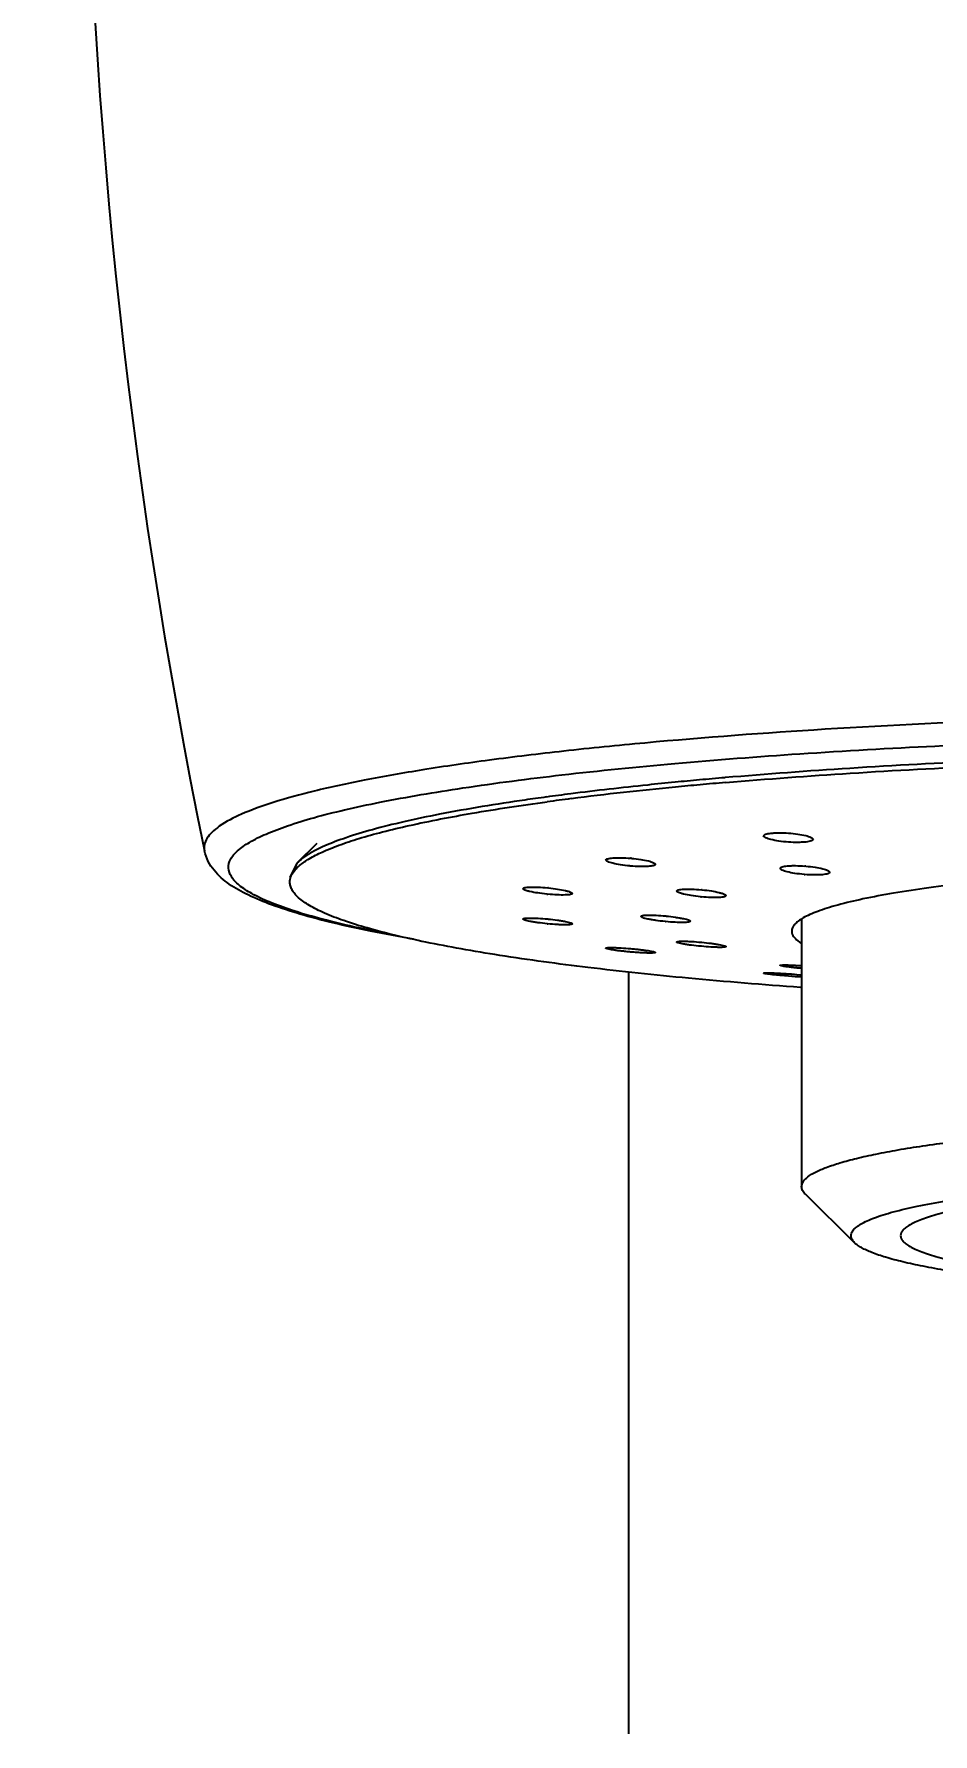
# Model space of a CAD drawing. Header units: millimetres. Extents: x 5797 to 6304, y 25737 to 26121.
# Drawn here: x 6175.1 to 6193.29, y 26020.92 to 26055.31 of the extents above; entities that cross this region are included whole.
import ezdxf

# ---------------------------------------------------------------- set-up
doc = ezdxf.new("R2010")
doc.units = ezdxf.units.MM
doc.styles.get("Standard").update_dxf_attribs({"font": ''})
doc.styles.get('Standard').set_extended_font_data('SimSun')
doc.dimstyles.new('副本 ISO-25-2bei', dxfattribs={"dimscale": 1.7, "dimtxt": 5, "dimasz": 5, "dimexe": 0.5, "dimexo": 0.625, "dimgap": 2, "dimtad": 1, "dimlfac": 0.0393, "dimdsep": 46, "dimtxsty": 'Standard', "dimcen": 2.5, "dimclrd": 1, "dimclre": 1, "dimclrt": 3, "dimadec": 0, "dimazin": 0, "dimtfac": 1, "dimtmove": 0, "dimatfit": 3, "dimfxl": 0, "dimarcsym": 0})

# ---------------------------------------------------------------- blocks, each defined once
blk = doc.blocks.new('*D5')
at = {"color": 1, "lineweight": -2, "transparency": 16777216}
for p, q in [((6201.567, 26089.704), (6140.697, 26089.704)), ((6141.547, 26081.204), (6141.547, 25771.356)), ((6201.567, 25762.856), (6140.697, 25762.856))]:
    blk.add_line(p, q, dxfattribs=at)
at = {"color": 1, "transparency": 16777216}
for points in [[(6140.13, 26081.204), (6142.963, 26081.204), (6141.547, 26089.704)], [(6140.13, 25771.356), (6142.963, 25771.356), (6141.547, 25762.856)]]:
    blk.add_solid(points, dxfattribs=at)
at = {"layer": 'Defpoints', "color": 0, "transparency": 16777216}
for p in [(6202.63, 26089.704), (6141.547, 25762.856), (6202.63, 25762.856)]:
    blk.add_point(p, dxfattribs=at)
at = {"color": 3, "transparency": 16777216, "insert": (6132.197, 25926.28), "char_height": 8.5, "attachment_point": 5, "rotation": 90}
blk.add_mtext('326.8', dxfattribs=at)

msp = doc.modelspace()

# ---------------------------------------------------------------- linework, layer by layer
at = {"color": 7, "linetype": 'Continuous'}
for p, q in [((6180.823, 26038.939), (6180.425, 26038.547)), ((6180.425, 26038.547), (6180.28, 26038.259)), ((6190.63, 26037.405), (6190.63, 26031.999)), ((6182.265, 26037.109), (6182.221, 26037.117)), ((6188.602, 26036.859), (6188.593, 26036.859)), ((6188.602, 26036.942), (6188.611, 26036.941)), ((6187.13, 26036.338), (6187.13, 26020.925)), ((6191.702, 26030.864), (6190.708, 26031.844))]:
    msp.add_line(p, q, dxfattribs=at)
for centre, radius, start, end in [((6294.471, 26062.621), 118.341, 168.85897, 191.61694), ((6197.475, 25942.974), 97.658, 94.92982, 95.23502), ((6193.135, 25983.323), 57.073, 97.223, 97.7187), ((6194.831, 25969.563), 70.839, 95.4695, 97.18466), ((6196.89, 25949.395), 91.211, 95.2367, 95.54957), ((6196.802, 25950.23), 90.272, 95.22888, 95.54515), ((6197.391, 25943.829), 96.7, 94.92241, 95.23075), ((6192.314, 25989.413), 50.929, 97.7235, 98.223), ((6193.016, 25984.128), 56.162, 97.2064, 97.7106), ((6186.902, 26035.521), 3.132, 84.7527, 85.0807), ((6187.453, 26041.674), 3.203, 264.6255, 264.951), ((6190.934, 26041.242), 2.939, 265.0146, 265.3818), ((6190.473, 26035.593), 2.898, 85.1984, 85.5614), ((6185.878, 26041.873), 3.978, 264.2349, 264.4548), ((6185.129, 26034.25), 3.809, 84.2747, 84.5043), ((6188.935, 26041.402), 3.557, 264.3543, 264.6279), ((6188.288, 26034.599), 3.419, 84.4564, 84.7385), ((6185.996, 26042.535), 5.245, 264.3841, 264.5044), ((6185.014, 26032.472), 4.964, 84.3258, 84.4549), ((6188.323, 26041.89), 4.552, 264.2461, 264.4123), ((6187.462, 26033.205), 4.288, 84.2341, 84.4123), ((6191.027, 26045.877), 9.641, 266.0415, 267.6616)]:
    msp.add_arc(centre, radius, start, end, dxfattribs=at)
for points, knots in [([(6199.414, 26041.556), (6197.987, 26041.535), (6195.217, 26041.464), (6191.23, 26041.273), (6188.125, 26041.043), (6185.863, 26040.817), (6184.365, 26040.637), (6183.019, 26040.443), (6181.836, 26040.237), (6180.825, 26040.02), (6179.994, 26039.796), (6179.349, 26039.565), (6178.933, 26039.356), (6178.707, 26039.176), (6178.601, 26039.051), (6178.545, 26038.921), (6178.546, 26038.832), (6178.554, 26038.791)], [0, 0, 0, 0, 0.199986, 0.388501, 0.559392, 0.636475, 0.707142, 0.77084, 0.827085, 0.875478, 0.915722, 0.947675, 0.971458, 0.980508, 0.987935, 0.994187, 1, 1, 1, 1]), ([(6182.221, 26037.117), (6181.979, 26037.165), (6181.522, 26037.26), (6180.886, 26037.416), (6180.34, 26037.576), (6179.888, 26037.74), (6179.53, 26037.905), (6179.267, 26038.073), (6179.093, 26038.246), (6179.018, 26038.441), (6179.073, 26038.639), (6179.233, 26038.814), (6179.481, 26038.982), (6179.824, 26039.148), (6180.261, 26039.312), (6180.791, 26039.473), (6181.414, 26039.63), (6182.417, 26039.844), (6183.88, 26040.09), (6185.87, 26040.347), (6188.143, 26040.575), (6190.659, 26040.767), (6193.378, 26040.922), (6196.253, 26041.036), (6199.236, 26041.108), (6201.255, 26041.126), (6202.274, 26041.128)], [0, 0, 0, 0, 0.027206, 0.051261, 0.0721, 0.089695, 0.10408, 0.11538, 0.123949, 0.130658, 0.137206, 0.145396, 0.156224, 0.1701, 0.187174, 0.207492, 0.231033, 0.257736, 0.320279, 0.394221, 0.478397, 0.571445, 0.671843, 0.777911, 0.887932, 1, 1, 1, 1]), ([(6200.18, 26040.773), (6198.229, 26040.749), (6195.369, 26040.671), (6191.671, 26040.472), (6189.923, 26040.343), (6189.083, 26040.271)], [0, 0, 0, 0, 0.526807, 0.772342, 1, 1, 1, 1]), ([(6189.093, 26040.172), (6189.933, 26040.245), (6191.679, 26040.374), (6195.374, 26040.572), (6198.231, 26040.65), (6200.18, 26040.674)], [0, 0, 0, 0, 0.2277, 0.473243, 1, 1, 1, 1]), ([(6188.069, 26040.178), (6187.885, 26040.16), (6187.181, 26040.089), (6186.477, 26040.009), (6185.959, 26039.944)], [0, 0, 0, 0, 0.261747, 1, 1, 1, 1]), ([(6185.03, 26039.818), (6184.454, 26039.735), (6183.635, 26039.602), (6182.611, 26039.388), (6181.979, 26039.231), (6181.445, 26039.071), (6181.009, 26038.907), (6180.674, 26038.742), (6180.493, 26038.614), (6180.425, 26038.547)], [0, 0, 0, 0, 0.362323, 0.516312, 0.651402, 0.767202, 0.86359, 0.940828, 1, 1, 1, 1]), ([(6180.93, 26038.765), (6181.041, 26038.816), (6181.287, 26038.915), (6181.695, 26039.049), (6182.171, 26039.181), (6182.933, 26039.362), (6184.042, 26039.574), (6184.975, 26039.713), (6185.481, 26039.782)], [0, 0, 0, 0, 0.078273, 0.170194, 0.275761, 0.394835, 0.672385, 1, 1, 1, 1]), ([(6189.862, 26039.094), (6189.862, 26039.1), (6189.869, 26039.11), (6189.884, 26039.119), (6189.909, 26039.13), (6189.951, 26039.14), (6190.012, 26039.149), (6190.087, 26039.155), (6190.205, 26039.158), (6190.298, 26039.154), (6190.362, 26039.15)], [0, 0, 0, 0, 0.037735, 0.065313, 0.100234, 0.19291, 0.314803, 0.462031, 0.629553, 1, 1, 1, 1]), ([(6190.362, 26038.968), (6190.298, 26038.972), (6190.179, 26038.985), (6190.024, 26039.013), (6189.923, 26039.043), (6189.874, 26039.07), (6189.862, 26039.087), (6189.862, 26039.094)], [0, 0, 0, 0, 0.365382, 0.678484, 0.895743, 0.960707, 1, 1, 1, 1]), ([(6190.362, 26039.15), (6190.426, 26039.146), (6190.544, 26039.134), (6190.699, 26039.106), (6190.801, 26039.076), (6190.85, 26039.048), (6190.862, 26039.031), (6190.862, 26039.024)], [0, 0, 0, 0, 0.365093, 0.677931, 0.895125, 0.960275, 1, 1, 1, 1]), ([(6190.862, 26039.024), (6190.862, 26039.018), (6190.854, 26039.007), (6190.839, 26038.998), (6190.814, 26038.988), (6190.773, 26038.977), (6190.711, 26038.968), (6190.636, 26038.963), (6190.518, 26038.96), (6190.425, 26038.963), (6190.362, 26038.968)], [0, 0, 0, 0, 0.038158, 0.065837, 0.100806, 0.193489, 0.315318, 0.462443, 0.629839, 1, 1, 1, 1]), ([(6182.777, 26037.004), (6182.488, 26037.054), (6181.943, 26037.155), (6181.176, 26037.323), (6180.507, 26037.498), (6179.934, 26037.682), (6179.455, 26037.88), (6179.052, 26038.098), (6178.779, 26038.337), (6178.619, 26038.576), (6178.569, 26038.717), (6178.554, 26038.791)], [0, 0, 0, 0, 0.184365, 0.349092, 0.494024, 0.619621, 0.727276, 0.820179, 0.90737, 0.952434, 1, 1, 1, 1]), ([(6180.477, 26038.494), (6180.537, 26038.545), (6180.684, 26038.644), (6180.841, 26038.724), (6180.93, 26038.765)], [0, 0, 0, 0, 0.447969, 1, 1, 1, 1]), ([(6186.671, 26038.605), (6186.671, 26038.611), (6186.679, 26038.62), (6186.694, 26038.627), (6186.719, 26038.635), (6186.76, 26038.643), (6186.822, 26038.649), (6186.897, 26038.652), (6187.015, 26038.652), (6187.107, 26038.646), (6187.171, 26038.641)], [0, 0, 0, 0, 0.033891, 0.060411, 0.094702, 0.18703, 0.309365, 0.457548, 0.626365, 1, 1, 1, 1]), ([(6187.153, 26038.485), (6187.091, 26038.491), (6186.976, 26038.505), (6186.827, 26038.532), (6186.73, 26038.561), (6186.683, 26038.585), (6186.671, 26038.599), (6186.671, 26038.605)], [0, 0, 0, 0, 0.370054, 0.684417, 0.900653, 0.963953, 1, 1, 1, 1]), ([(6187.189, 26038.639), (6187.251, 26038.634), (6187.366, 26038.62), (6187.515, 26038.592), (6187.612, 26038.563), (6187.659, 26038.539), (6187.671, 26038.524), (6187.671, 26038.518)], [0, 0, 0, 0, 0.369667, 0.683784, 0.900072, 0.96358, 1, 1, 1, 1]), ([(6202.63, 26038.547), (6201.836, 26038.547), (6200.28, 26038.53), (6198.02, 26038.454), (6196.233, 26038.348), (6194.914, 26038.238), (6194.03, 26038.148), (6193.228, 26038.049), (6192.517, 26037.942), (6191.902, 26037.828), (6191.455, 26037.723), (6191.151, 26037.635), (6190.963, 26037.571), (6190.803, 26037.507), (6190.67, 26037.441), (6190.566, 26037.375), (6190.49, 26037.308), (6190.442, 26037.239), (6190.43, 26037.189), (6190.43, 26037.166)], [0, 0, 0, 0, 0.191361, 0.37545, 0.545328, 0.622908, 0.6946, 0.759739, 0.81774, 0.868098, 0.910411, 0.928468, 0.94443, 0.958301, 0.970114, 0.979942, 0.987941, 0.994428, 1, 1, 1, 1]), ([(6180.28, 26038.159), (6180.28, 26038.178), (6180.282, 26038.203), (6180.288, 26038.227), (6180.289, 26038.233)], [0, 0, 0, 0, 0.746225, 1, 1, 1, 1]), ([(6180.289, 26038.233), (6180.295, 26038.256), (6180.334, 26038.358), (6180.412, 26038.439), (6180.477, 26038.494)], [0, 0, 0, 0, 0.215348, 1, 1, 1, 1]), ([(6187.671, 26038.518), (6187.671, 26038.512), (6187.663, 26038.503), (6187.648, 26038.496), (6187.623, 26038.487), (6187.582, 26038.48), (6187.52, 26038.474), (6187.445, 26038.471), (6187.327, 26038.472), (6187.234, 26038.478), (6187.171, 26038.483)], [0, 0, 0, 0, 0.034185, 0.060749, 0.095052, 0.187366, 0.309664, 0.457781, 0.626515, 1, 1, 1, 1]), ([(6190.197, 26038.437), (6190.197, 26038.443), (6190.205, 26038.453), (6190.219, 26038.46), (6190.244, 26038.47), (6190.286, 26038.479), (6190.348, 26038.486), (6190.423, 26038.491), (6190.541, 26038.492), (6190.633, 26038.488), (6190.697, 26038.483)], [0, 0, 0, 0, 0.035861, 0.062905, 0.0975, 0.189981, 0.312079, 0.45978, 0.627952, 1, 1, 1, 1]), ([(6190.678, 26038.313), (6190.616, 26038.319), (6190.501, 26038.332), (6190.353, 26038.36), (6190.255, 26038.39), (6190.209, 26038.415), (6190.197, 26038.43), (6190.197, 26038.437)], [0, 0, 0, 0, 0.368804, 0.682058, 0.898111, 0.962135, 1, 1, 1, 1]), ([(6191.197, 26038.357), (6191.197, 26038.351), (6191.189, 26038.341), (6191.174, 26038.333), (6191.15, 26038.324), (6191.108, 26038.315), (6191.046, 26038.307), (6190.971, 26038.303), (6190.853, 26038.302), (6190.76, 26038.307), (6190.697, 26038.312)], [0, 0, 0, 0, 0.036306, 0.063441, 0.098075, 0.190556, 0.312597, 0.46019, 0.628225, 1, 1, 1, 1]), ([(6190.715, 26038.481), (6190.777, 26038.476), (6190.892, 26038.463), (6191.041, 26038.435), (6191.138, 26038.405), (6191.185, 26038.38), (6191.197, 26038.364), (6191.197, 26038.357)], [0, 0, 0, 0, 0.368352, 0.681305, 0.897379, 0.961648, 1, 1, 1, 1]), ([(6190.604, 26036.027), (6189.85, 26036.081), (6188.415, 26036.198), (6186.389, 26036.412), (6184.855, 26036.618), (6183.764, 26036.8), (6183.054, 26036.935), (6182.42, 26037.075), (6181.865, 26037.219), (6181.391, 26037.366), (6180.999, 26037.516), (6180.691, 26037.668), (6180.491, 26037.804), (6180.379, 26037.916), (6180.323, 26037.996), (6180.288, 26038.077), (6180.28, 26038.133), (6180.28, 26038.159)], [0, 0, 0, 0, 0.210928, 0.401375, 0.568488, 0.642524, 0.70986, 0.770279, 0.823612, 0.869745, 0.90865, 0.940425, 0.965422, 0.975643, 0.984585, 0.992559, 1, 1, 1, 1]), ([(6184.994, 26038.025), (6184.994, 26038.03), (6185.003, 26038.038), (6185.016, 26038.043), (6185.041, 26038.049), (6185.083, 26038.054), (6185.174, 26038.059), (6185.312, 26038.056), (6185.43, 26038.048), (6185.494, 26038.042)], [0, 0, 0, 0, 0.029682, 0.055217, 0.088982, 0.181138, 0.304019, 0.623245, 1, 1, 1, 1]), ([(6185.478, 26037.915), (6185.416, 26037.921), (6185.301, 26037.935), (6185.166, 26037.959), (6185.08, 26037.98), (6185.035, 26037.996), (6185.007, 26038.007), (6184.994, 26038.02), (6184.994, 26038.025)], [0, 0, 0, 0, 0.372875, 0.689732, 0.812842, 0.906399, 0.968051, 1, 1, 1, 1]), ([(6185.993, 26037.929), (6185.993, 26037.924), (6185.984, 26037.916), (6185.971, 26037.912), (6185.946, 26037.905), (6185.904, 26037.9), (6185.813, 26037.895), (6185.675, 26037.899), (6185.557, 26037.907), (6185.494, 26037.913)], [0, 0, 0, 0, 0.02973, 0.055247, 0.088989, 0.181109, 0.30397, 0.623205, 1, 1, 1, 1]), ([(6185.509, 26038.04), (6185.571, 26038.034), (6185.686, 26038.02), (6185.821, 26037.996), (6185.907, 26037.974), (6185.952, 26037.959), (6185.98, 26037.947), (6185.993, 26037.934), (6185.993, 26037.929)], [0, 0, 0, 0, 0.37256, 0.689257, 0.812397, 0.906047, 0.967854, 1, 1, 1, 1]), ([(6188.102, 26037.978), (6188.102, 26037.983), (6188.111, 26037.991), (6188.125, 26037.997), (6188.15, 26038.005), (6188.191, 26038.011), (6188.282, 26038.018), (6188.421, 26038.017), (6188.538, 26038.01), (6188.602, 26038.004)], [0, 0, 0, 0, 0.031785, 0.057794, 0.091806, 0.184036, 0.306648, 0.624756, 1, 1, 1, 1]), ([(6188.585, 26037.862), (6188.523, 26037.868), (6188.408, 26037.882), (6188.274, 26037.907), (6188.187, 26037.929), (6188.143, 26037.945), (6188.115, 26037.959), (6188.102, 26037.972), (6188.102, 26037.978)], [0, 0, 0, 0, 0.371417, 0.686982, 0.809825, 0.90353, 0.965992, 1, 1, 1, 1]), ([(6189.102, 26037.885), (6189.102, 26037.879), (6189.093, 26037.871), (6189.079, 26037.865), (6189.054, 26037.858), (6189.012, 26037.851), (6188.922, 26037.845), (6188.783, 26037.846), (6188.665, 26037.854), (6188.602, 26037.86)], [0, 0, 0, 0, 0.031998, 0.058022, 0.092029, 0.184231, 0.306814, 0.624825, 1, 1, 1, 1]), ([(6188.619, 26038.002), (6188.681, 26037.996), (6188.795, 26037.982), (6188.93, 26037.957), (6189.016, 26037.934), (6189.061, 26037.918), (6189.089, 26037.904), (6189.102, 26037.891), (6189.102, 26037.885)], [0, 0, 0, 0, 0.371003, 0.686317, 0.809156, 0.902965, 0.965646, 1, 1, 1, 1]), ([(6184.994, 26037.411), (6184.994, 26037.415), (6185.004, 26037.42), (6185.016, 26037.424), (6185.042, 26037.428), (6185.083, 26037.431), (6185.145, 26037.432), (6185.22, 26037.431), (6185.338, 26037.426), (6185.43, 26037.418), (6185.494, 26037.412)], [0, 0, 0, 0, 0.025695, 0.05045, 0.083835, 0.175955, 0.299347, 0.449384, 0.620593, 1, 1, 1, 1]), ([(6185.483, 26037.315), (6185.42, 26037.321), (6185.329, 26037.332), (6185.214, 26037.349), (6185.141, 26037.362), (6185.081, 26037.374), (6185.035, 26037.387), (6185.009, 26037.396), (6184.994, 26037.406), (6184.994, 26037.411)], [0, 0, 0, 0, 0.375851, 0.545832, 0.695313, 0.818949, 0.912174, 0.972211, 1, 1, 1, 1]), ([(6185.993, 26037.314), (6185.993, 26037.31), (6185.983, 26037.305), (6185.971, 26037.302), (6185.945, 26037.297), (6185.904, 26037.295), (6185.842, 26037.294), (6185.767, 26037.295), (6185.65, 26037.301), (6185.557, 26037.308), (6185.494, 26037.314)], [0, 0, 0, 0, 0.025549, 0.050268, 0.083633, 0.17574, 0.299141, 0.449204, 0.620454, 1, 1, 1, 1]), ([(6185.505, 26037.411), (6185.567, 26037.405), (6185.658, 26037.394), (6185.773, 26037.377), (6185.847, 26037.364), (6185.906, 26037.351), (6185.952, 26037.338), (6185.978, 26037.329), (6185.993, 26037.319), (6185.993, 26037.314)], [0, 0, 0, 0, 0.37582, 0.545801, 0.6953, 0.818969, 0.912234, 0.972288, 1, 1, 1, 1]), ([(6187.38, 26037.464), (6187.38, 26037.469), (6187.39, 26037.475), (6187.403, 26037.479), (6187.428, 26037.485), (6187.47, 26037.489), (6187.56, 26037.492), (6187.699, 26037.488), (6187.816, 26037.479), (6187.88, 26037.473)], [0, 0, 0, 0, 0.027621, 0.052734, 0.08629, 0.178416, 0.301564, 0.621845, 1, 1, 1, 1]), ([(6187.867, 26037.361), (6187.804, 26037.367), (6187.714, 26037.378), (6187.599, 26037.396), (6187.526, 26037.41), (6187.467, 26037.423), (6187.421, 26037.437), (6187.394, 26037.448), (6187.38, 26037.459), (6187.38, 26037.464)], [0, 0, 0, 0, 0.374358, 0.54362, 0.692559, 0.815944, 0.909335, 0.970159, 1, 1, 1, 1]), ([(6188.38, 26037.366), (6188.38, 26037.362), (6188.37, 26037.355), (6188.357, 26037.352), (6188.332, 26037.346), (6188.29, 26037.343), (6188.2, 26037.34), (6188.061, 26037.344), (6187.943, 26037.353), (6187.88, 26037.359)], [0, 0, 0, 0, 0.027551, 0.052627, 0.086156, 0.178261, 0.301424, 0.621744, 1, 1, 1, 1]), ([(6187.893, 26037.471), (6187.956, 26037.465), (6188.046, 26037.454), (6188.161, 26037.436), (6188.234, 26037.421), (6188.293, 26037.408), (6188.339, 26037.394), (6188.366, 26037.383), (6188.38, 26037.371), (6188.38, 26037.366)], [0, 0, 0, 0, 0.37416, 0.543358, 0.692282, 0.815703, 0.909172, 0.970094, 1, 1, 1, 1]), ([(6190.43, 26037.166), (6190.43, 26037.145), (6190.442, 26037.088), (6190.507, 26037.002), (6190.575, 26036.952), (6190.615, 26036.926)], [0, 0, 0, 0, 0.19522, 0.541522, 1, 1, 1, 1]), ([(6186.671, 26036.822), (6186.671, 26036.823), (6186.674, 26036.826), (6186.687, 26036.83), (6186.715, 26036.833), (6186.761, 26036.834), (6186.822, 26036.834), (6186.897, 26036.832), (6187.015, 26036.826), (6187.107, 26036.819), (6187.171, 26036.813)], [0, 0, 0, 0, 0.008001, 0.023374, 0.080708, 0.172794, 0.296478, 0.447021, 0.618903, 1, 1, 1, 1]), ([(6187.171, 26036.744), (6187.139, 26036.747), (6187.075, 26036.753), (6186.982, 26036.763), (6186.897, 26036.773), (6186.822, 26036.784), (6186.76, 26036.794), (6186.715, 26036.803), (6186.687, 26036.811), (6186.674, 26036.817), (6186.671, 26036.82), (6186.671, 26036.822)], [0, 0, 0, 0, 0.191901, 0.377412, 0.54862, 0.699148, 0.823368, 0.916455, 0.975235, 0.991437, 1, 1, 1, 1]), ([(6187.171, 26036.813), (6187.203, 26036.81), (6187.267, 26036.804), (6187.36, 26036.794), (6187.445, 26036.783), (6187.52, 26036.773), (6187.581, 26036.762), (6187.627, 26036.753), (6187.655, 26036.745), (6187.667, 26036.739), (6187.671, 26036.736), (6187.671, 26036.735)], [0, 0, 0, 0, 0.191937, 0.377508, 0.548774, 0.699361, 0.823634, 0.916745, 0.97548, 0.991606, 1, 1, 1, 1]), ([(6188.102, 26036.946), (6188.102, 26036.95), (6188.119, 26036.956), (6188.144, 26036.959), (6188.192, 26036.962), (6188.253, 26036.962), (6188.328, 26036.961), (6188.446, 26036.955), (6188.538, 26036.948), (6188.602, 26036.942)], [0, 0, 0, 0, 0.024022, 0.081707, 0.17385, 0.297458, 0.447844, 0.619502, 1, 1, 1, 1]), ([(6188.593, 26036.859), (6188.53, 26036.865), (6188.439, 26036.875), (6188.323, 26036.891), (6188.25, 26036.902), (6188.189, 26036.914), (6188.145, 26036.925), (6188.117, 26036.933), (6188.105, 26036.94), (6188.102, 26036.944), (6188.102, 26036.946)], [0, 0, 0, 0, 0.37705, 0.547597, 0.697467, 0.821219, 0.914193, 0.973441, 0.990273, 1, 1, 1, 1]), ([(6189.102, 26036.853), (6189.102, 26036.849), (6189.085, 26036.843), (6189.059, 26036.84), (6189.011, 26036.837), (6188.951, 26036.838), (6188.876, 26036.84), (6188.758, 26036.846), (6188.665, 26036.853), (6188.602, 26036.859)], [0, 0, 0, 0, 0.02376, 0.08137, 0.173507, 0.297149, 0.44758, 0.6193, 1, 1, 1, 1]), ([(6188.611, 26036.941), (6188.674, 26036.935), (6188.765, 26036.925), (6188.881, 26036.908), (6188.954, 26036.896), (6189.014, 26036.885), (6189.059, 26036.874), (6189.086, 26036.865), (6189.099, 26036.858), (6189.102, 26036.854), (6189.102, 26036.853)], [0, 0, 0, 0, 0.377104, 0.54769, 0.697612, 0.821416, 0.914425, 0.973652, 0.99042, 1, 1, 1, 1]), ([(6187.671, 26036.735), (6187.671, 26036.733), (6187.667, 26036.73), (6187.655, 26036.727), (6187.627, 26036.724), (6187.581, 26036.723), (6187.52, 26036.723), (6187.445, 26036.726), (6187.36, 26036.73), (6187.267, 26036.736), (6187.203, 26036.741), (6187.171, 26036.744)], [0, 0, 0, 0, 0.007809, 0.023089, 0.080351, 0.17243, 0.296141, 0.446733, 0.618686, 0.805749, 1, 1, 1, 1]), ([(6190.197, 26036.474), (6190.197, 26036.475), (6190.2, 26036.477), (6190.21, 26036.479), (6190.234, 26036.482), (6190.272, 26036.483), (6190.324, 26036.483), (6190.388, 26036.481), (6190.462, 26036.478), (6190.543, 26036.473), (6190.6, 26036.47), (6190.629, 26036.467)], [0, 0, 0, 0, 0.007217, 0.021864, 0.077251, 0.166744, 0.287881, 0.436677, 0.608587, 0.798362, 1, 1, 1, 1]), ([(6190.629, 26036.412), (6190.6, 26036.415), (6190.543, 26036.42), (6190.462, 26036.428), (6190.388, 26036.436), (6190.324, 26036.445), (6190.272, 26036.453), (6190.234, 26036.46), (6190.21, 26036.466), (6190.2, 26036.47), (6190.197, 26036.473), (6190.197, 26036.474)], [0, 0, 0, 0, 0.199876, 0.388571, 0.560002, 0.708797, 0.83032, 0.920534, 0.977004, 0.992301, 1, 1, 1, 1]), ([(6189.862, 26036.316), (6189.862, 26036.317), (6189.866, 26036.319), (6189.872, 26036.32), (6189.885, 26036.321), (6189.909, 26036.322), (6189.951, 26036.323), (6190.013, 26036.322), (6190.087, 26036.319), (6190.173, 26036.315), (6190.265, 26036.31), (6190.329, 26036.306), (6190.362, 26036.303)], [0, 0, 0, 0, 0.006304, 0.021057, 0.045023, 0.078053, 0.170174, 0.2941, 0.445062, 0.617512, 0.805152, 1, 1, 1, 1]), ([(6190.362, 26036.259), (6190.329, 26036.262), (6190.265, 26036.266), (6190.173, 26036.274), (6190.087, 26036.281), (6190.013, 26036.289), (6189.958, 26036.296), (6189.922, 26036.301), (6189.901, 26036.304), (6189.885, 26036.307), (6189.872, 26036.31), (6189.866, 26036.313), (6189.862, 26036.315), (6189.862, 26036.316)], [0, 0, 0, 0, 0.193387, 0.380177, 0.552335, 0.703402, 0.827697, 0.878244, 0.920357, 0.953728, 0.978088, 0.993291, 1, 1, 1, 1]), ([(6190.362, 26036.303), (6190.385, 26036.302), (6190.476, 26036.295), (6190.567, 26036.287), (6190.634, 26036.281)], [0, 0, 0, 0, 0.262409, 1, 1, 1, 1]), ([(6190.63, 26031.999), (6190.63, 26032.016), (6190.636, 26032.051), (6190.661, 26032.101), (6190.702, 26032.15), (6190.782, 26032.22), (6190.925, 26032.304), (6191.144, 26032.396), (6191.422, 26032.488), (6191.758, 26032.577), (6192.15, 26032.663), (6192.597, 26032.747), (6193.097, 26032.826), (6193.858, 26032.931), (6194.92, 26033.046), (6196.31, 26033.159), (6197.288, 26033.217), (6197.799, 26033.243)], [0, 0, 0, 0, 0.006714, 0.014057, 0.022516, 0.032411, 0.057176, 0.089184, 0.128669, 0.175641, 0.229975, 0.291472, 0.359861, 0.434829, 0.603007, 0.792673, 1, 1, 1, 1]), ([(6190.708, 26031.844), (6190.685, 26031.867), (6190.647, 26031.913), (6190.63, 26031.972), (6190.63, 26031.999)], [0, 0, 0, 0, 0.548136, 1, 1, 1, 1]), ([(6191.702, 26030.864), (6191.683, 26030.882), (6191.65, 26030.921), (6191.626, 26030.989), (6191.635, 26031.058), (6191.675, 26031.124), (6191.743, 26031.187), (6191.837, 26031.249), (6191.959, 26031.31), (6192.109, 26031.371), (6192.285, 26031.43), (6192.572, 26031.513), (6192.996, 26031.611), (6193.58, 26031.717), (6194.258, 26031.817), (6195.023, 26031.908), (6195.867, 26031.99), (6196.781, 26032.063), (6197.756, 26032.124), (6198.781, 26032.174), (6200.218, 26032.226), (6201.313, 26032.245), (6202.051, 26032.249)], [0, 0, 0, 0, 0.007451, 0.013646, 0.019568, 0.02632, 0.034679, 0.045055, 0.057644, 0.072542, 0.089784, 0.109373, 0.155501, 0.210621, 0.274255, 0.345803, 0.424565, 0.509751, 0.600502, 0.695898, 0.794955, 1, 1, 1, 1]), ([(6202.63, 26032.138), (6201.98, 26032.138), (6200.703, 26032.124), (6199.132, 26032.071), (6197.931, 26032.007), (6197.092, 26031.95), (6196.306, 26031.885), (6195.581, 26031.811), (6194.923, 26031.73), (6194.34, 26031.642), (6193.837, 26031.548), (6193.47, 26031.463), (6193.221, 26031.39), (6193.067, 26031.338), (6192.935, 26031.285), (6192.827, 26031.231), (6192.742, 26031.177), (6192.679, 26031.122), (6192.64, 26031.066), (6192.63, 26031.024), (6192.63, 26031.006)], [0, 0, 0, 0, 0.191359, 0.37545, 0.462584, 0.54533, 0.62291, 0.6946, 0.75974, 0.81774, 0.868097, 0.910411, 0.928467, 0.94443, 0.958301, 0.970113, 0.979941, 0.987939, 0.994425, 1, 1, 1, 1]), ([(6192.63, 26031.006), (6192.63, 26030.987), (6192.64, 26030.945), (6192.679, 26030.889), (6192.742, 26030.834), (6192.827, 26030.78), (6192.935, 26030.726), (6193.067, 26030.673), (6193.221, 26030.621), (6193.47, 26030.548), (6193.837, 26030.463), (6194.34, 26030.369), (6194.923, 26030.281), (6195.581, 26030.2), (6196.306, 26030.126), (6197.092, 26030.061), (6197.931, 26030.004), (6199.132, 26029.94), (6200.703, 26029.887), (6201.98, 26029.873), (6202.63, 26029.873)], [0, 0, 0, 0, 0.005575, 0.012061, 0.020059, 0.029887, 0.041698, 0.05557, 0.071533, 0.089588, 0.131903, 0.182259, 0.240259, 0.305398, 0.377088, 0.454669, 0.537414, 0.624548, 0.80864, 1, 1, 1, 1]), ([(6200.913, 26029.776), (6200.335, 26029.786), (6199.208, 26029.816), (6197.578, 26029.893), (6196.081, 26029.998), (6194.755, 26030.129), (6193.776, 26030.26), (6193.106, 26030.38), (6192.694, 26030.468), (6192.347, 26030.56), (6192.067, 26030.653), (6191.878, 26030.738), (6191.764, 26030.809), (6191.72, 26030.845), (6191.702, 26030.864)], [0, 0, 0, 0, 0.185918, 0.362219, 0.52436, 0.668165, 0.790008, 0.841745, 0.886953, 0.92541, 0.956995, 0.981732, 0.991632, 1, 1, 1, 1])]:
    msp.add_open_spline(points, degree=3, knots=knots, dxfattribs=at)

# ---------------------------------------------------------------- dimensions: what is measured, and where the dimension line sits
dim = msp.add_linear_dim(base=(6141.547, 25762.856), p1=(6202.63, 26089.704), p2=(6202.63, 25762.856), angle=90, dimstyle='副本 ISO-25-2bei', override={"dimgap": 3, "dimdec": 1, "dimlfac": 1})
dim.commit()
dim.dimension.update_dxf_attribs({"geometry": '*D5', "text_midpoint": (6141.547, 25926.28), "dimtype": 160})

doc.saveas('drawing.dxf')
